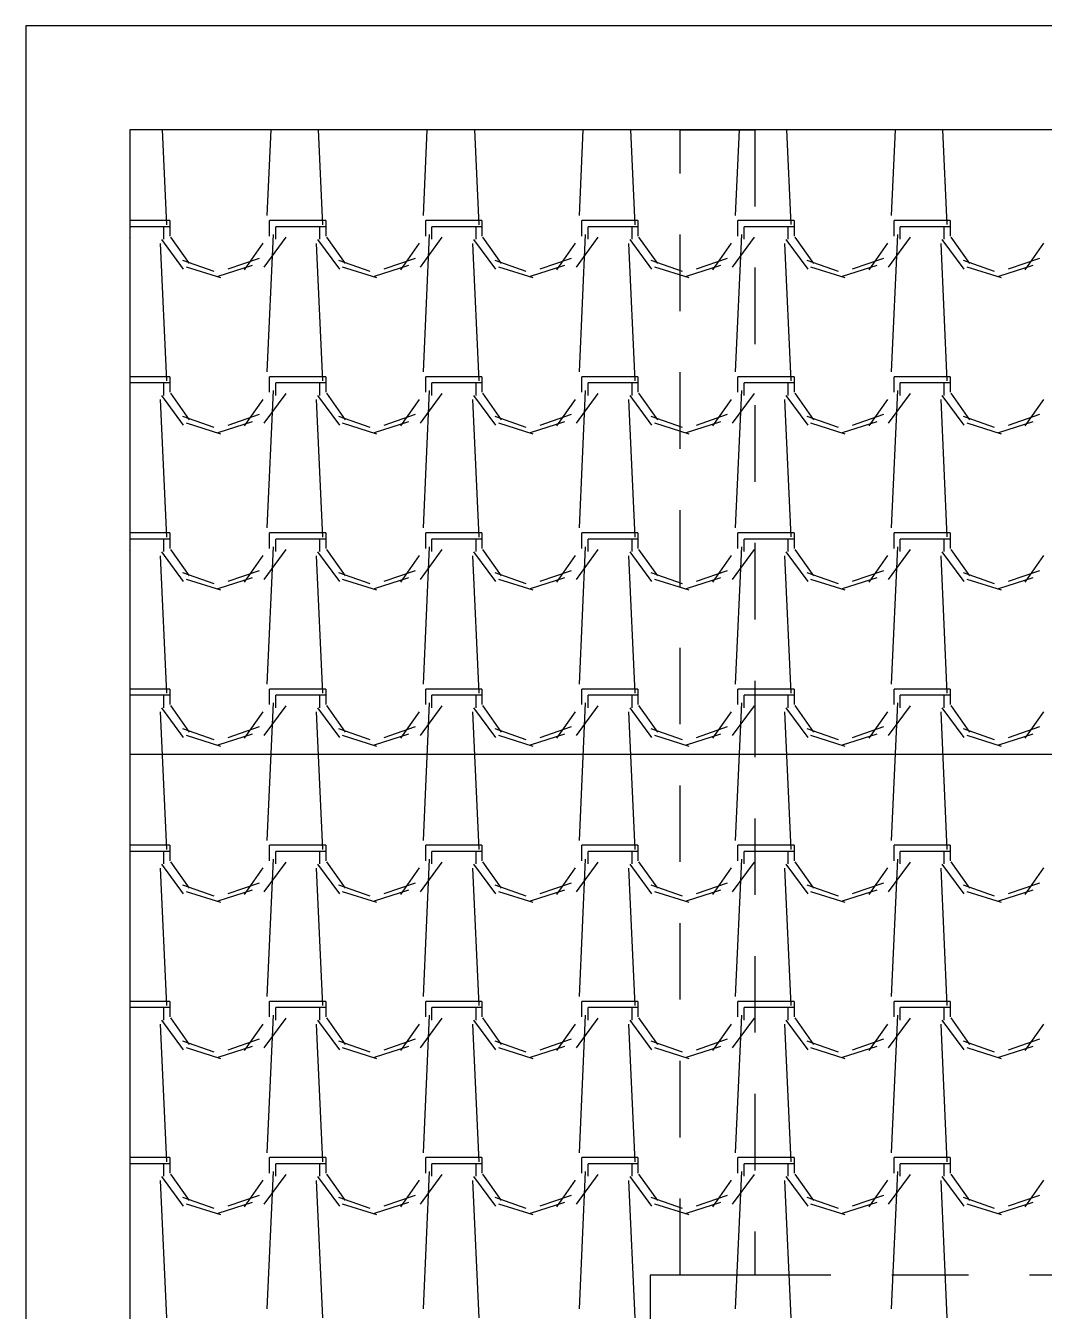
# Model space of a CAD drawing. Header units: millimetres. Extents: x 3923 to 4007, y 744 to 863.
# Drawn here: x 3930.972 to 3932.637, y 853.651 to 855.752 of the extents above; entities that cross this region are included whole.
import ezdxf

# ---------------------------------------------------------------- set-up
doc = ezdxf.new("R2010")
doc.units = ezdxf.units.MM
doc.linetypes.add('HIDDEN2', pattern=[0.1875, 0.125, -0.0625])
doc.layers.add('-HIDRO', color=8, linetype='Continuous')

msp = doc.modelspace()

# ---------------------------------------------------------------- linework, layer by layer
at = {"layer": '-HIDRO'}
for p, q in [((3930.9722, 855.7515), (3930.9722, 834.9143)), ((3936.0752, 855.7515), (3930.9722, 855.7515)), ((3935.9051, 855.5814), (3931.1423, 855.5814)), ((3940.838, 854.5608), (3931.1423, 854.5608)), ((3931.1423, 854.5608), (3931.1423, 835.0844))]:
    msp.add_line(p, q, dxfattribs=at)
at = {"layer": '-HIDRO', "linetype": 'Continuous'}
for p, q in [((3931.1423, 855.5814), (3931.1423, 854.5608)), ((3931.1952, 855.5814), (3931.2023, 855.4264)), ((3931.3728, 855.5814), (3931.3664, 855.4412)), ((3931.4504, 855.5814), (3931.4574, 855.4264)), ((3931.628, 855.5814), (3931.6216, 855.4412)), ((3931.7055, 855.5814), (3931.7126, 855.4264)), ((3931.8831, 855.5814), (3931.8767, 855.4412)), ((3931.9607, 855.5814), (3931.9677, 855.4264)), ((3932.1383, 855.5814), (3932.1319, 855.4412)), ((3932.2158, 855.5814), (3932.2229, 855.4265)), ((3932.3934, 855.5814), (3932.387, 855.4412)), ((3932.471, 855.5814), (3932.478, 855.4265)), ((3931.1974, 855.4332), (3931.1423, 855.4332)), ((3931.2076, 855.4332), (3931.1974, 855.4332)), ((3931.2076, 855.4332), (3931.2076, 855.4077)), ((3931.4525, 855.4332), (3931.3709, 855.4332)), ((3931.3709, 855.4077), (3931.3709, 855.4332)), ((3931.4627, 855.4332), (3931.4525, 855.4332)), ((3931.4627, 855.4332), (3931.4627, 855.4077)), ((3931.7077, 855.4332), (3931.626, 855.4332)), ((3931.626, 855.4077), (3931.626, 855.4332)), ((3931.7179, 855.4332), (3931.7077, 855.4332)), ((3931.7179, 855.4332), (3931.7179, 855.4077)), ((3931.9628, 855.4332), (3931.8812, 855.4332)), ((3931.8812, 855.4077), (3931.8812, 855.4332)), ((3931.973, 855.4332), (3931.9628, 855.4332)), ((3931.973, 855.4332), (3931.973, 855.4077)), ((3932.218, 855.4332), (3932.1363, 855.4332)), ((3932.1363, 855.4077), (3932.1363, 855.4332)), ((3932.2282, 855.4332), (3932.218, 855.4332)), ((3932.2282, 855.4332), (3932.2282, 855.4077)), ((3932.4731, 855.4332), (3932.3915, 855.4332)), ((3932.3915, 855.4077), (3932.3915, 855.4332)), ((3932.4833, 855.4332), (3932.4731, 855.4332)), ((3932.4833, 855.4332), (3932.4833, 855.4077)), ((3931.1974, 855.423), (3931.1423, 855.423)), ((3931.1974, 855.423), (3931.1974, 855.4026)), ((3931.2076, 855.423), (3931.1974, 855.423)), ((3931.4525, 855.423), (3931.3811, 855.423)), ((3931.3811, 855.4026), (3931.3811, 855.423)), ((3931.4525, 855.423), (3931.4525, 855.4026)), ((3931.4627, 855.423), (3931.4525, 855.423)), ((3931.7077, 855.423), (3931.6362, 855.423)), ((3931.6362, 855.4026), (3931.6362, 855.423)), ((3931.7077, 855.423), (3931.7077, 855.4026)), ((3931.7179, 855.423), (3931.7077, 855.423)), ((3931.9628, 855.423), (3931.8914, 855.423)), ((3931.8914, 855.4026), (3931.8914, 855.423)), ((3931.9628, 855.423), (3931.9628, 855.4026)), ((3931.973, 855.423), (3931.9628, 855.423)), ((3932.218, 855.423), (3932.1465, 855.423)), ((3932.1465, 855.4026), (3932.1465, 855.423)), ((3932.218, 855.423), (3932.218, 855.4026)), ((3932.2282, 855.423), (3932.218, 855.423)), ((3932.4731, 855.423), (3932.4017, 855.423)), ((3932.4017, 855.4026), (3932.4017, 855.423)), ((3932.4731, 855.423), (3932.4731, 855.4026)), ((3932.4833, 855.423), (3932.4731, 855.423)), ((3931.1423, 855.4052), (3931.1427, 855.4058)), ((3931.1921, 855.3958), (3931.2023, 855.1713)), ((3931.194, 855.4024), (3931.2298, 855.3539)), ((3931.2087, 855.4063), (3931.2393, 855.3629)), ((3931.33, 855.3528), (3931.3606, 855.3962)), ((3931.3621, 855.3573), (3931.3979, 855.4058)), ((3931.3766, 855.4106), (3931.3664, 855.1861)), ((3931.4472, 855.3958), (3931.4574, 855.1713)), ((3931.4492, 855.4024), (3931.4849, 855.3539)), ((3931.4638, 855.4062), (3931.4944, 855.3629)), ((3931.5852, 855.3528), (3931.6158, 855.3962)), ((3931.6173, 855.3573), (3931.653, 855.4058)), ((3931.6318, 855.4106), (3931.6216, 855.1861)), ((3931.7024, 855.3958), (3931.7126, 855.1713)), ((3931.7043, 855.4024), (3931.7401, 855.3539)), ((3931.719, 855.4062), (3931.7496, 855.3629)), ((3931.8403, 855.3528), (3931.8709, 855.3962)), ((3931.8724, 855.3573), (3931.9081, 855.4058)), ((3931.8869, 855.4106), (3931.8767, 855.1861)), ((3931.9575, 855.3958), (3931.9677, 855.1713)), ((3931.9595, 855.4024), (3931.9952, 855.3539)), ((3931.9741, 855.4062), (3932.0048, 855.3629)), ((3932.0955, 855.3528), (3932.1261, 855.3962)), ((3932.1276, 855.3573), (3932.1633, 855.4058)), ((3932.1421, 855.4106), (3932.1319, 855.1861)), ((3932.2127, 855.3958), (3932.2229, 855.1713)), ((3932.2146, 855.4024), (3932.2504, 855.3539)), ((3932.2293, 855.4062), (3932.2599, 855.3629)), ((3932.3506, 855.3528), (3932.3812, 855.3962)), ((3932.3827, 855.3573), (3932.4184, 855.4058)), ((3932.3972, 855.4106), (3932.387, 855.1861)), ((3932.4678, 855.3958), (3932.478, 855.1713)), ((3932.4698, 855.4024), (3932.5055, 855.3539)), ((3932.4844, 855.4062), (3932.5151, 855.3629)), ((3932.6058, 855.3528), (3932.6364, 855.3962)), ((3931.303, 855.3541), (3931.3541, 855.372)), ((3931.5582, 855.3541), (3931.6092, 855.372)), ((3931.8133, 855.3541), (3931.8644, 855.372)), ((3932.0685, 855.3541), (3932.1195, 855.372)), ((3932.3236, 855.3541), (3932.3747, 855.372)), ((3932.5788, 855.3541), (3932.6298, 855.372)), ((3931.2285, 855.3686), (3931.2796, 855.3507)), ((3931.2345, 855.3578), (3931.2907, 855.34)), ((3931.2869, 855.3422), (3931.3431, 855.3601)), ((3931.4837, 855.3686), (3931.5347, 855.3507)), ((3931.4897, 855.3578), (3931.5458, 855.34)), ((3931.5421, 855.3422), (3931.5982, 855.3601)), ((3931.7388, 855.3686), (3931.7899, 855.3507)), ((3931.7448, 855.3578), (3931.801, 855.34)), ((3931.7972, 855.3422), (3931.8534, 855.3601)), ((3931.994, 855.3686), (3932.045, 855.3507)), ((3932, 855.3578), (3932.0561, 855.34)), ((3932.0524, 855.3422), (3932.1085, 855.3601)), ((3932.2491, 855.3686), (3932.3002, 855.3507)), ((3932.2551, 855.3578), (3932.3113, 855.34)), ((3932.3075, 855.3422), (3932.3637, 855.3601)), ((3932.5043, 855.3686), (3932.5553, 855.3507)), ((3932.5103, 855.3578), (3932.5664, 855.34)), ((3932.5627, 855.3422), (3932.6188, 855.3601)), ((3931.1974, 855.1781), (3931.1423, 855.1781)), ((3931.1974, 855.1679), (3931.1423, 855.1679)), ((3931.2076, 855.1781), (3931.1974, 855.1781)), ((3931.1974, 855.1679), (3931.1974, 855.1475)), ((3931.2076, 855.1679), (3931.1974, 855.1679)), ((3931.2076, 855.1781), (3931.2076, 855.1526)), ((3931.4525, 855.1781), (3931.3709, 855.1781)), ((3931.3709, 855.1526), (3931.3709, 855.1781)), ((3931.4525, 855.1679), (3931.3811, 855.1679)), ((3931.3811, 855.1475), (3931.3811, 855.1679)), ((3931.4627, 855.1781), (3931.4525, 855.1781)), ((3931.4525, 855.1679), (3931.4525, 855.1475)), ((3931.4627, 855.1679), (3931.4525, 855.1679)), ((3931.4627, 855.1781), (3931.4627, 855.1526)), ((3931.7077, 855.1781), (3931.626, 855.1781)), ((3931.626, 855.1526), (3931.626, 855.1781)), ((3931.7077, 855.1679), (3931.6362, 855.1679)), ((3931.6362, 855.1475), (3931.6362, 855.1679)), ((3931.7179, 855.1781), (3931.7077, 855.1781)), ((3931.7077, 855.1679), (3931.7077, 855.1475)), ((3931.7179, 855.1679), (3931.7077, 855.1679)), ((3931.7179, 855.1781), (3931.7179, 855.1526)), ((3931.9628, 855.1781), (3931.8812, 855.1781)), ((3931.8812, 855.1526), (3931.8812, 855.1781)), ((3931.9628, 855.1679), (3931.8914, 855.1679)), ((3931.8914, 855.1475), (3931.8914, 855.1679)), ((3931.973, 855.1781), (3931.9628, 855.1781)), ((3931.9628, 855.1679), (3931.9628, 855.1475)), ((3931.973, 855.1679), (3931.9628, 855.1679)), ((3931.973, 855.1781), (3931.973, 855.1526)), ((3932.218, 855.1781), (3932.1363, 855.1781)), ((3932.1363, 855.1526), (3932.1363, 855.1781)), ((3932.218, 855.1679), (3932.1465, 855.1679)), ((3932.1465, 855.1475), (3932.1465, 855.1679)), ((3932.2282, 855.1781), (3932.218, 855.1781)), ((3932.218, 855.1679), (3932.218, 855.1475)), ((3932.2282, 855.1679), (3932.218, 855.1679)), ((3932.2282, 855.1781), (3932.2282, 855.1526)), ((3932.4731, 855.1781), (3932.3915, 855.1781)), ((3932.3915, 855.1526), (3932.3915, 855.1781)), ((3932.4731, 855.1679), (3932.4017, 855.1679)), ((3932.4017, 855.1475), (3932.4017, 855.1679)), ((3932.4833, 855.1781), (3932.4731, 855.1781)), ((3932.4731, 855.1679), (3932.4731, 855.1475)), ((3932.4833, 855.1679), (3932.4731, 855.1679)), ((3932.4833, 855.1781), (3932.4833, 855.1526)), ((3931.1423, 855.1501), (3931.1427, 855.1506)), ((3931.1921, 855.1407), (3931.2023, 854.9161)), ((3931.1941, 855.1472), (3931.2298, 855.0988)), ((3931.2087, 855.1511), (3931.2393, 855.1077)), ((3931.33, 855.0977), (3931.3606, 855.1411)), ((3931.3621, 855.1022), (3931.3979, 855.1506)), ((3931.3766, 855.1555), (3931.3664, 854.9309)), ((3931.4472, 855.1407), (3931.4574, 854.9161)), ((3931.4492, 855.1472), (3931.4849, 855.0988)), ((3931.4638, 855.1511), (3931.4944, 855.1077)), ((3931.5852, 855.0977), (3931.6158, 855.1411)), ((3931.6173, 855.1022), (3931.653, 855.1506)), ((3931.6318, 855.1555), (3931.6216, 854.9309)), ((3931.7024, 855.1407), (3931.7126, 854.9161)), ((3931.7043, 855.1472), (3931.7401, 855.0988)), ((3931.719, 855.1511), (3931.7496, 855.1077)), ((3931.8403, 855.0977), (3931.8709, 855.1411)), ((3931.8724, 855.1022), (3931.9081, 855.1506)), ((3931.8869, 855.1555), (3931.8767, 854.9309)), ((3931.9575, 855.1407), (3931.9677, 854.9161)), ((3931.9595, 855.1472), (3931.9952, 855.0988)), ((3931.9741, 855.1511), (3932.0048, 855.1077)), ((3932.0955, 855.0977), (3932.1261, 855.1411)), ((3932.1276, 855.1022), (3932.1633, 855.1506)), ((3932.1421, 855.1555), (3932.1319, 854.9309)), ((3932.2127, 855.1407), (3932.2229, 854.9162)), ((3932.2146, 855.1472), (3932.2504, 855.0988)), ((3932.2293, 855.1511), (3932.2599, 855.1077)), ((3932.3506, 855.0977), (3932.3812, 855.1411)), ((3932.3827, 855.1022), (3932.4184, 855.1506)), ((3932.3972, 855.1555), (3932.387, 854.9309)), ((3932.4678, 855.1407), (3932.478, 854.9162)), ((3932.4698, 855.1472), (3932.5055, 855.0988)), ((3932.4844, 855.1511), (3932.5151, 855.1077)), ((3932.6058, 855.0977), (3932.6364, 855.1411)), ((3931.2285, 855.1134), (3931.2796, 855.0956)), ((3931.2345, 855.1027), (3931.2907, 855.0848)), ((3931.2869, 855.0871), (3931.3431, 855.105)), ((3931.303, 855.099), (3931.3541, 855.1169)), ((3931.4837, 855.1134), (3931.5347, 855.0956)), ((3931.4897, 855.1027), (3931.5458, 855.0848)), ((3931.5421, 855.0871), (3931.5982, 855.105)), ((3931.5582, 855.099), (3931.6092, 855.1169)), ((3931.7388, 855.1134), (3931.7899, 855.0956)), ((3931.7448, 855.1027), (3931.801, 855.0848)), ((3931.7972, 855.0871), (3931.8534, 855.105)), ((3931.8133, 855.099), (3931.8644, 855.1169)), ((3931.994, 855.1134), (3932.045, 855.0956)), ((3932, 855.1027), (3932.0561, 855.0848)), ((3932.0524, 855.0871), (3932.1085, 855.105)), ((3932.0685, 855.099), (3932.1195, 855.1169)), ((3932.2491, 855.1134), (3932.3002, 855.0956)), ((3932.2551, 855.1027), (3932.3113, 855.0848)), ((3932.3075, 855.0871), (3932.3637, 855.105)), ((3932.3236, 855.099), (3932.3747, 855.1169)), ((3932.5043, 855.1134), (3932.5553, 855.0956)), ((3932.5103, 855.1027), (3932.5664, 855.0848)), ((3932.5627, 855.0871), (3932.6188, 855.105)), ((3932.5788, 855.099), (3932.6298, 855.1169)), ((3931.1974, 854.9229), (3931.1423, 854.9229)), ((3931.1974, 854.9127), (3931.1423, 854.9127)), ((3931.2076, 854.9229), (3931.1974, 854.9229)), ((3931.1974, 854.9127), (3931.1974, 854.8923)), ((3931.2076, 854.9127), (3931.1974, 854.9127)), ((3931.2076, 854.9229), (3931.2076, 854.8974)), ((3931.4525, 854.9229), (3931.3709, 854.9229)), ((3931.3709, 854.8974), (3931.3709, 854.9229)), ((3931.4525, 854.9127), (3931.3811, 854.9127)), ((3931.3811, 854.8923), (3931.3811, 854.9127)), ((3931.4627, 854.9229), (3931.4525, 854.9229)), ((3931.4525, 854.9127), (3931.4525, 854.8923)), ((3931.4627, 854.9127), (3931.4525, 854.9127)), ((3931.4627, 854.9229), (3931.4627, 854.8974)), ((3931.7077, 854.9229), (3931.626, 854.9229)), ((3931.626, 854.8974), (3931.626, 854.9229)), ((3931.7077, 854.9127), (3931.6362, 854.9127)), ((3931.6362, 854.8923), (3931.6362, 854.9127)), ((3931.7179, 854.9229), (3931.7077, 854.9229)), ((3931.7077, 854.9127), (3931.7077, 854.8923)), ((3931.7179, 854.9127), (3931.7077, 854.9127)), ((3931.7179, 854.9229), (3931.7179, 854.8974)), ((3931.9628, 854.9229), (3931.8812, 854.9229)), ((3931.8812, 854.8974), (3931.8812, 854.9229)), ((3931.9628, 854.9127), (3931.8914, 854.9127)), ((3931.8914, 854.8923), (3931.8914, 854.9127)), ((3931.973, 854.9229), (3931.9628, 854.9229)), ((3931.9628, 854.9127), (3931.9628, 854.8923)), ((3931.973, 854.9127), (3931.9628, 854.9127)), ((3931.973, 854.9229), (3931.973, 854.8974)), ((3932.218, 854.9229), (3932.1363, 854.9229)), ((3932.1363, 854.8974), (3932.1363, 854.9229)), ((3932.218, 854.9127), (3932.1465, 854.9127)), ((3932.1465, 854.8923), (3932.1465, 854.9127)), ((3932.2282, 854.9229), (3932.218, 854.9229)), ((3932.218, 854.9127), (3932.218, 854.8923)), ((3932.2282, 854.9127), (3932.218, 854.9127)), ((3932.2282, 854.9229), (3932.2282, 854.8974)), ((3932.4731, 854.9229), (3932.3915, 854.9229)), ((3932.3915, 854.8974), (3932.3915, 854.9229)), ((3932.4731, 854.9127), (3932.4017, 854.9127)), ((3932.4017, 854.8923), (3932.4017, 854.9127)), ((3932.4833, 854.9229), (3932.4731, 854.9229)), ((3932.4731, 854.9127), (3932.4731, 854.8923)), ((3932.4833, 854.9127), (3932.4731, 854.9127)), ((3932.4833, 854.9229), (3932.4833, 854.8974)), ((3931.1423, 854.8949), (3931.1427, 854.8955)), ((3931.1941, 854.8921), (3931.2298, 854.8436)), ((3931.2087, 854.896), (3931.2393, 854.8526)), ((3931.3621, 854.847), (3931.3978, 854.8955)), ((3931.3766, 854.9003), (3931.3664, 854.6758)), ((3931.4492, 854.8921), (3931.4849, 854.8436)), ((3931.4638, 854.896), (3931.4944, 854.8526)), ((3931.6173, 854.847), (3931.653, 854.8955)), ((3931.6318, 854.9003), (3931.6216, 854.6758)), ((3931.7043, 854.8921), (3931.7401, 854.8436)), ((3931.719, 854.8959), (3931.7496, 854.8526)), ((3931.8724, 854.847), (3931.9081, 854.8955)), ((3931.8869, 854.9003), (3931.8767, 854.6758)), ((3931.9595, 854.8921), (3931.9952, 854.8436)), ((3931.9741, 854.8959), (3932.0047, 854.8526)), ((3932.1276, 854.847), (3932.1633, 854.8955)), ((3932.1421, 854.9003), (3932.1319, 854.6758)), ((3932.2146, 854.8921), (3932.2504, 854.8436)), ((3932.2293, 854.8959), (3932.2599, 854.8526)), ((3932.3827, 854.847), (3932.4184, 854.8955)), ((3932.3972, 854.9003), (3932.387, 854.6758)), ((3932.4698, 854.8921), (3932.5055, 854.8436)), ((3932.4844, 854.8959), (3932.5151, 854.8526)), ((3931.1921, 854.8855), (3931.2023, 854.661)), ((3931.33, 854.8425), (3931.3606, 854.8859)), ((3931.4472, 854.8855), (3931.4574, 854.661)), ((3931.5852, 854.8425), (3931.6158, 854.8859)), ((3931.7024, 854.8855), (3931.7126, 854.661)), ((3931.8403, 854.8425), (3931.8709, 854.8859)), ((3931.9575, 854.8855), (3931.9677, 854.661)), ((3932.0955, 854.8425), (3932.1261, 854.8859)), ((3932.2127, 854.8855), (3932.2229, 854.661)), ((3932.3506, 854.8425), (3932.3812, 854.8859)), ((3932.4678, 854.8855), (3932.478, 854.661)), ((3932.6058, 854.8425), (3932.6364, 854.8859)), ((3931.2285, 854.8583), (3931.2796, 854.8404)), ((3931.2345, 854.8475), (3931.2907, 854.8297)), ((3931.2869, 854.8319), (3931.3431, 854.8498)), ((3931.303, 854.8438), (3931.3541, 854.8617)), ((3931.4837, 854.8583), (3931.5347, 854.8404)), ((3931.4897, 854.8475), (3931.5458, 854.8297)), ((3931.5421, 854.8319), (3931.5982, 854.8498)), ((3931.5582, 854.8438), (3931.6092, 854.8617)), ((3931.7388, 854.8583), (3931.7899, 854.8404)), ((3931.7448, 854.8475), (3931.801, 854.8297)), ((3931.7972, 854.8319), (3931.8534, 854.8498)), ((3931.8133, 854.8438), (3931.8644, 854.8617)), ((3931.994, 854.8583), (3932.045, 854.8404)), ((3932, 854.8475), (3932.0561, 854.8297)), ((3932.0524, 854.8319), (3932.1085, 854.8498)), ((3932.0685, 854.8438), (3932.1195, 854.8617)), ((3932.2491, 854.8583), (3932.3002, 854.8404)), ((3932.2551, 854.8475), (3932.3113, 854.8297)), ((3932.3075, 854.8319), (3932.3637, 854.8498)), ((3932.3236, 854.8438), (3932.3747, 854.8617)), ((3932.5043, 854.8583), (3932.5553, 854.8404)), ((3932.5103, 854.8475), (3932.5664, 854.8297)), ((3932.5627, 854.8319), (3932.6188, 854.8498)), ((3932.5788, 854.8438), (3932.6298, 854.8617)), ((3931.1974, 854.6678), (3931.1423, 854.6678)), ((3931.1974, 854.6576), (3931.1423, 854.6576)), ((3931.2076, 854.6678), (3931.1974, 854.6678)), ((3931.1974, 854.6576), (3931.1974, 854.6372)), ((3931.2076, 854.6576), (3931.1974, 854.6576)), ((3931.2076, 854.6678), (3931.2076, 854.6423)), ((3931.4525, 854.6678), (3931.3709, 854.6678)), ((3931.3709, 854.6423), (3931.3709, 854.6678)), ((3931.4525, 854.6576), (3931.3811, 854.6576)), ((3931.3811, 854.6372), (3931.3811, 854.6576)), ((3931.4627, 854.6678), (3931.4525, 854.6678)), ((3931.4525, 854.6576), (3931.4525, 854.6372)), ((3931.4627, 854.6576), (3931.4525, 854.6576)), ((3931.4627, 854.6678), (3931.4627, 854.6423)), ((3931.7077, 854.6678), (3931.626, 854.6678)), ((3931.626, 854.6423), (3931.626, 854.6678)), ((3931.7077, 854.6576), (3931.6362, 854.6576)), ((3931.6362, 854.6372), (3931.6362, 854.6576)), ((3931.7179, 854.6678), (3931.7077, 854.6678)), ((3931.7077, 854.6576), (3931.7077, 854.6372)), ((3931.7179, 854.6576), (3931.7077, 854.6576)), ((3931.7179, 854.6678), (3931.7179, 854.6423)), ((3931.9628, 854.6678), (3931.8812, 854.6678)), ((3931.8812, 854.6423), (3931.8812, 854.6678)), ((3931.9628, 854.6576), (3931.8914, 854.6576)), ((3931.8914, 854.6372), (3931.8914, 854.6576)), ((3931.973, 854.6678), (3931.9628, 854.6678)), ((3931.9628, 854.6576), (3931.9628, 854.6372)), ((3931.973, 854.6576), (3931.9628, 854.6576)), ((3931.973, 854.6678), (3931.973, 854.6423)), ((3932.218, 854.6678), (3932.1363, 854.6678)), ((3932.1363, 854.6423), (3932.1363, 854.6678)), ((3932.218, 854.6576), (3932.1465, 854.6576)), ((3932.1465, 854.6372), (3932.1465, 854.6576)), ((3932.2282, 854.6678), (3932.218, 854.6678)), ((3932.218, 854.6576), (3932.218, 854.6372)), ((3932.2282, 854.6576), (3932.218, 854.6576)), ((3932.2282, 854.6678), (3932.2282, 854.6423)), ((3932.4731, 854.6678), (3932.3915, 854.6678)), ((3932.3915, 854.6423), (3932.3915, 854.6678)), ((3932.4731, 854.6576), (3932.4017, 854.6576)), ((3932.4017, 854.6372), (3932.4017, 854.6576)), ((3932.4833, 854.6678), (3932.4731, 854.6678)), ((3932.4731, 854.6576), (3932.4731, 854.6372)), ((3932.4833, 854.6576), (3932.4731, 854.6576)), ((3932.4833, 854.6678), (3932.4833, 854.6423)), ((3931.1423, 854.6398), (3931.1427, 854.6403)), ((3931.1941, 854.6369), (3931.2298, 854.5885)), ((3931.2087, 854.6408), (3931.2393, 854.5974)), ((3931.3621, 854.5919), (3931.3978, 854.6403)), ((3931.3766, 854.6452), (3931.3664, 854.4206)), ((3931.4492, 854.6369), (3931.4849, 854.5885)), ((3931.4638, 854.6408), (3931.4944, 854.5974)), ((3931.6173, 854.5919), (3931.653, 854.6403)), ((3931.6318, 854.6452), (3931.6216, 854.4206)), ((3931.7043, 854.6369), (3931.7401, 854.5885)), ((3931.719, 854.6408), (3931.7496, 854.5974)), ((3931.8724, 854.5919), (3931.9081, 854.6403)), ((3931.8869, 854.6452), (3931.8767, 854.4206)), ((3931.9595, 854.6369), (3931.9952, 854.5885)), ((3931.9741, 854.6408), (3932.0047, 854.5974)), ((3932.1276, 854.5919), (3932.1633, 854.6403)), ((3932.1421, 854.6452), (3932.1319, 854.4206)), ((3932.2146, 854.6369), (3932.2504, 854.5885)), ((3932.2293, 854.6408), (3932.2599, 854.5974)), ((3932.3827, 854.5919), (3932.4184, 854.6403)), ((3932.3972, 854.6452), (3932.387, 854.4206)), ((3932.4698, 854.6369), (3932.5055, 854.5885)), ((3932.4844, 854.6408), (3932.5151, 854.5974)), ((3931.1921, 854.6304), (3931.2023, 854.4058)), ((3931.33, 854.5874), (3931.3606, 854.6308)), ((3931.4472, 854.6304), (3931.4574, 854.4058)), ((3931.5852, 854.5874), (3931.6158, 854.6308)), ((3931.7024, 854.6304), (3931.7126, 854.4058)), ((3931.8403, 854.5874), (3931.8709, 854.6308)), ((3931.9575, 854.6304), (3931.9677, 854.4058)), ((3932.0955, 854.5874), (3932.1261, 854.6308)), ((3932.2127, 854.6304), (3932.2229, 854.4059)), ((3932.3506, 854.5874), (3932.3812, 854.6308)), ((3932.4678, 854.6304), (3932.478, 854.4059)), ((3932.6058, 854.5874), (3932.6364, 854.6308)), ((3931.2285, 854.6031), (3931.2796, 854.5853)), ((3931.2345, 854.5924), (3931.2907, 854.5745)), ((3931.2869, 854.5768), (3931.3431, 854.5946)), ((3931.303, 854.5887), (3931.3541, 854.6066)), ((3931.4837, 854.6031), (3931.5347, 854.5853)), ((3931.4897, 854.5924), (3931.5458, 854.5745)), ((3931.5421, 854.5768), (3931.5982, 854.5946)), ((3931.5582, 854.5887), (3931.6092, 854.6066)), ((3931.7388, 854.6031), (3931.7899, 854.5853)), ((3931.7448, 854.5924), (3931.801, 854.5745)), ((3931.7972, 854.5768), (3931.8534, 854.5946)), ((3931.8133, 854.5887), (3931.8644, 854.6066)), ((3931.994, 854.6031), (3932.045, 854.5853)), ((3932, 854.5924), (3932.0561, 854.5745)), ((3932.0524, 854.5768), (3932.1085, 854.5946)), ((3932.0685, 854.5887), (3932.1195, 854.6066)), ((3932.2491, 854.6031), (3932.3002, 854.5853)), ((3932.2551, 854.5924), (3932.3113, 854.5745)), ((3932.3075, 854.5768), (3932.3637, 854.5946)), ((3932.3236, 854.5887), (3932.3747, 854.6066)), ((3932.5043, 854.6031), (3932.5553, 854.5853)), ((3932.5103, 854.5924), (3932.5664, 854.5745)), ((3932.5627, 854.5768), (3932.6188, 854.5946)), ((3932.5788, 854.5887), (3932.6298, 854.6066)), ((3931.1974, 854.4126), (3931.1423, 854.4126)), ((3931.2076, 854.4126), (3931.1974, 854.4126)), ((3931.2076, 854.4126), (3931.2076, 854.3871)), ((3931.4525, 854.4126), (3931.3709, 854.4126)), ((3931.3709, 854.3871), (3931.3709, 854.4126)), ((3931.4627, 854.4126), (3931.4525, 854.4126)), ((3931.4627, 854.4126), (3931.4627, 854.3871)), ((3931.7077, 854.4126), (3931.626, 854.4126)), ((3931.626, 854.3871), (3931.626, 854.4126)), ((3931.7179, 854.4126), (3931.7077, 854.4126)), ((3931.7179, 854.4126), (3931.7179, 854.3871)), ((3931.9628, 854.4126), (3931.8812, 854.4126)), ((3931.8812, 854.3871), (3931.8812, 854.4126)), ((3931.973, 854.4126), (3931.9628, 854.4126)), ((3931.973, 854.4126), (3931.973, 854.3871)), ((3932.218, 854.4126), (3932.1363, 854.4126)), ((3932.1363, 854.3871), (3932.1363, 854.4126)), ((3932.2282, 854.4126), (3932.218, 854.4126)), ((3932.2282, 854.4126), (3932.2282, 854.3871)), ((3932.4731, 854.4126), (3932.3915, 854.4126)), ((3932.3915, 854.3871), (3932.3915, 854.4126)), ((3932.4833, 854.4126), (3932.4731, 854.4126)), ((3932.4833, 854.4126), (3932.4833, 854.3871)), ((3931.1974, 854.4024), (3931.1423, 854.4024)), ((3931.1423, 854.3846), (3931.1427, 854.3852)), ((3931.1974, 854.4024), (3931.1974, 854.382)), ((3931.2076, 854.4024), (3931.1974, 854.4024)), ((3931.2087, 854.3857), (3931.2393, 854.3423)), ((3931.3621, 854.3367), (3931.3978, 854.3852)), ((3931.3766, 854.39), (3931.3664, 854.1655)), ((3931.4525, 854.4024), (3931.3811, 854.4024)), ((3931.3811, 854.382), (3931.3811, 854.4024)), ((3931.4525, 854.4024), (3931.4525, 854.382)), ((3931.4627, 854.4024), (3931.4525, 854.4024)), ((3931.4638, 854.3857), (3931.4944, 854.3423)), ((3931.6173, 854.3367), (3931.653, 854.3852)), ((3931.6318, 854.39), (3931.6216, 854.1655)), ((3931.7077, 854.4024), (3931.6362, 854.4024)), ((3931.6362, 854.382), (3931.6362, 854.4024)), ((3931.7077, 854.4024), (3931.7077, 854.382)), ((3931.7179, 854.4024), (3931.7077, 854.4024)), ((3931.719, 854.3857), (3931.7496, 854.3423)), ((3931.8724, 854.3367), (3931.9081, 854.3852)), ((3931.8869, 854.39), (3931.8767, 854.1655)), ((3931.9628, 854.4024), (3931.8914, 854.4024)), ((3931.8914, 854.382), (3931.8914, 854.4024)), ((3931.9628, 854.4024), (3931.9628, 854.382)), ((3931.973, 854.4024), (3931.9628, 854.4024)), ((3931.9741, 854.3857), (3932.0047, 854.3423)), ((3932.1276, 854.3367), (3932.1633, 854.3852)), ((3932.1421, 854.39), (3932.1319, 854.1655)), ((3932.218, 854.4024), (3932.1465, 854.4024)), ((3932.1465, 854.382), (3932.1465, 854.4024)), ((3932.218, 854.4024), (3932.218, 854.382)), ((3932.2282, 854.4024), (3932.218, 854.4024)), ((3932.2293, 854.3856), (3932.2599, 854.3423)), ((3932.3827, 854.3367), (3932.4184, 854.3852)), ((3932.3972, 854.39), (3932.387, 854.1655)), ((3932.4731, 854.4024), (3932.4017, 854.4024)), ((3932.4017, 854.382), (3932.4017, 854.4024)), ((3932.4731, 854.4024), (3932.4731, 854.382)), ((3932.4833, 854.4024), (3932.4731, 854.4024)), ((3932.4844, 854.3856), (3932.5151, 854.3423)), ((3931.1921, 854.3752), (3931.2023, 854.1507)), ((3931.1941, 854.3818), (3931.2298, 854.3333)), ((3931.33, 854.3322), (3931.3606, 854.3756)), ((3931.4472, 854.3752), (3931.4574, 854.1507)), ((3931.4492, 854.3818), (3931.4849, 854.3333)), ((3931.5852, 854.3322), (3931.6158, 854.3756)), ((3931.7024, 854.3752), (3931.7126, 854.1507)), ((3931.7044, 854.3818), (3931.7401, 854.3333)), ((3931.8403, 854.3322), (3931.8709, 854.3756)), ((3931.9575, 854.3752), (3931.9677, 854.1507)), ((3931.9595, 854.3818), (3931.9952, 854.3333)), ((3932.0955, 854.3322), (3932.1261, 854.3756)), ((3932.2127, 854.3752), (3932.2229, 854.1507)), ((3932.2146, 854.3818), (3932.2504, 854.3333)), ((3932.3506, 854.3322), (3932.3812, 854.3756)), ((3932.4678, 854.3752), (3932.478, 854.1507)), ((3932.4698, 854.3818), (3932.5055, 854.3333)), ((3932.6058, 854.3322), (3932.6364, 854.3756)), ((3931.2285, 854.348), (3931.2796, 854.3301)), ((3931.303, 854.3335), (3931.3541, 854.3514)), ((3931.4837, 854.348), (3931.5347, 854.3301)), ((3931.5582, 854.3335), (3931.6092, 854.3514)), ((3931.7388, 854.348), (3931.7899, 854.3301)), ((3931.8133, 854.3335), (3931.8644, 854.3514)), ((3931.994, 854.348), (3932.045, 854.3301)), ((3932.0685, 854.3335), (3932.1195, 854.3514)), ((3932.2491, 854.348), (3932.3002, 854.3301)), ((3932.3236, 854.3335), (3932.3747, 854.3514)), ((3932.5043, 854.348), (3932.5553, 854.3301)), ((3932.5788, 854.3335), (3932.6298, 854.3514)), ((3931.2345, 854.3372), (3931.2907, 854.3194)), ((3931.2869, 854.3216), (3931.3431, 854.3395)), ((3931.4897, 854.3372), (3931.5458, 854.3194)), ((3931.5421, 854.3216), (3931.5982, 854.3395)), ((3931.7448, 854.3372), (3931.801, 854.3194)), ((3931.7972, 854.3216), (3931.8534, 854.3395)), ((3932, 854.3372), (3932.0561, 854.3194)), ((3932.0524, 854.3216), (3932.1085, 854.3395)), ((3932.2551, 854.3372), (3932.3113, 854.3194)), ((3932.3075, 854.3216), (3932.3637, 854.3395)), ((3932.5103, 854.3372), (3932.5664, 854.3194)), ((3932.5627, 854.3216), (3932.6188, 854.3395)), ((3931.1974, 854.1575), (3931.1423, 854.1575)), ((3931.2076, 854.1575), (3931.1974, 854.1575)), ((3931.2076, 854.1575), (3931.2076, 854.132)), ((3931.4525, 854.1575), (3931.3709, 854.1575)), ((3931.3709, 854.132), (3931.3709, 854.1575)), ((3931.4627, 854.1575), (3931.4525, 854.1575)), ((3931.4627, 854.1575), (3931.4627, 854.132)), ((3931.7077, 854.1575), (3931.626, 854.1575)), ((3931.626, 854.132), (3931.626, 854.1575)), ((3931.7179, 854.1575), (3931.7077, 854.1575)), ((3931.7179, 854.1575), (3931.7179, 854.132)), ((3931.9628, 854.1575), (3931.8812, 854.1575)), ((3931.8812, 854.132), (3931.8812, 854.1575)), ((3931.973, 854.1575), (3931.9628, 854.1575)), ((3931.973, 854.1575), (3931.973, 854.132)), ((3932.218, 854.1575), (3932.1363, 854.1575)), ((3932.1363, 854.132), (3932.1363, 854.1575)), ((3932.2282, 854.1575), (3932.218, 854.1575)), ((3932.2282, 854.1575), (3932.2282, 854.132)), ((3932.4731, 854.1575), (3932.3915, 854.1575)), ((3932.3915, 854.132), (3932.3915, 854.1575)), ((3932.4833, 854.1575), (3932.4731, 854.1575)), ((3932.4833, 854.1575), (3932.4833, 854.132)), ((3931.1974, 854.1473), (3931.1423, 854.1473)), ((3931.1974, 854.1473), (3931.1974, 854.1269)), ((3931.2076, 854.1473), (3931.1974, 854.1473)), ((3931.2087, 854.1305), (3931.2393, 854.0871)), ((3931.3766, 854.1349), (3931.3664, 853.9103)), ((3931.4525, 854.1473), (3931.3811, 854.1473)), ((3931.3811, 854.1269), (3931.3811, 854.1473)), ((3931.4525, 854.1473), (3931.4525, 854.1269)), ((3931.4627, 854.1473), (3931.4525, 854.1473)), ((3931.4638, 854.1305), (3931.4944, 854.0871)), ((3931.6318, 854.1349), (3931.6216, 853.9103)), ((3931.7077, 854.1473), (3931.6362, 854.1473)), ((3931.6362, 854.1269), (3931.6362, 854.1473)), ((3931.7077, 854.1473), (3931.7077, 854.1269)), ((3931.7179, 854.1473), (3931.7077, 854.1473)), ((3931.719, 854.1305), (3931.7496, 854.0871)), ((3931.8869, 854.1349), (3931.8767, 853.9103)), ((3931.9628, 854.1473), (3931.8914, 854.1473)), ((3931.8914, 854.1269), (3931.8914, 854.1473)), ((3931.9628, 854.1473), (3931.9628, 854.1269)), ((3931.973, 854.1473), (3931.9628, 854.1473)), ((3931.9741, 854.1305), (3932.0047, 854.0871)), ((3932.1421, 854.1349), (3932.1319, 853.9103)), ((3932.218, 854.1473), (3932.1465, 854.1473)), ((3932.1465, 854.1269), (3932.1465, 854.1473)), ((3932.218, 854.1473), (3932.218, 854.1269)), ((3932.2282, 854.1473), (3932.218, 854.1473)), ((3932.2293, 854.1305), (3932.2599, 854.0871)), ((3932.3972, 854.1349), (3932.387, 853.9103)), ((3932.4731, 854.1473), (3932.4017, 854.1473)), ((3932.4017, 854.1269), (3932.4017, 854.1473)), ((3932.4731, 854.1473), (3932.4731, 854.1269)), ((3932.4833, 854.1473), (3932.4731, 854.1473)), ((3932.4844, 854.1305), (3932.515, 854.0871)), ((3931.1423, 854.1295), (3931.1427, 854.13)), ((3931.1921, 854.1201), (3931.2023, 853.8955)), ((3931.1941, 854.1266), (3931.2298, 854.0782)), ((3931.33, 854.0771), (3931.3606, 854.1205)), ((3931.3621, 854.0816), (3931.3978, 854.13)), ((3931.4472, 854.1201), (3931.4574, 853.8955)), ((3931.4492, 854.1266), (3931.4849, 854.0782)), ((3931.5852, 854.0771), (3931.6158, 854.1205)), ((3931.6173, 854.0816), (3931.653, 854.13)), ((3931.7024, 854.1201), (3931.7126, 853.8955)), ((3931.7044, 854.1266), (3931.7401, 854.0782)), ((3931.8403, 854.0771), (3931.8709, 854.1205)), ((3931.8724, 854.0816), (3931.9081, 854.13)), ((3931.9575, 854.1201), (3931.9677, 853.8955)), ((3931.9595, 854.1266), (3931.9952, 854.0782)), ((3932.0955, 854.0771), (3932.1261, 854.1205)), ((3932.1276, 854.0816), (3932.1633, 854.13)), ((3932.2127, 854.1201), (3932.2229, 853.8956)), ((3932.2146, 854.1266), (3932.2504, 854.0782)), ((3932.3506, 854.0771), (3932.3812, 854.1205)), ((3932.3827, 854.0816), (3932.4184, 854.13)), ((3932.4678, 854.1201), (3932.478, 853.8956)), ((3932.4698, 854.1266), (3932.5055, 854.0782)), ((3932.6058, 854.0771), (3932.6364, 854.1205)), ((3931.2285, 854.0928), (3931.2796, 854.075)), ((3931.303, 854.0784), (3931.3541, 854.0962)), ((3931.4837, 854.0928), (3931.5347, 854.075)), ((3931.5582, 854.0784), (3931.6092, 854.0962)), ((3931.7388, 854.0928), (3931.7899, 854.075)), ((3931.8133, 854.0784), (3931.8644, 854.0962)), ((3931.994, 854.0928), (3932.045, 854.075)), ((3932.0685, 854.0784), (3932.1195, 854.0962)), ((3932.2491, 854.0928), (3932.3002, 854.075)), ((3932.3236, 854.0784), (3932.3747, 854.0962)), ((3932.5043, 854.0928), (3932.5553, 854.075)), ((3932.5788, 854.0784), (3932.6298, 854.0962)), ((3931.2345, 854.0821), (3931.2907, 854.0642)), ((3931.2869, 854.0665), (3931.3431, 854.0843)), ((3931.4897, 854.0821), (3931.5458, 854.0642)), ((3931.5421, 854.0665), (3931.5982, 854.0843)), ((3931.7448, 854.0821), (3931.801, 854.0642)), ((3931.7972, 854.0665), (3931.8534, 854.0843)), ((3932, 854.0821), (3932.0561, 854.0642)), ((3932.0524, 854.0665), (3932.1085, 854.0843)), ((3932.2551, 854.0821), (3932.3113, 854.0642)), ((3932.3075, 854.0665), (3932.3637, 854.0843)), ((3932.5103, 854.0821), (3932.5664, 854.0642)), ((3932.5627, 854.0665), (3932.6188, 854.0843)), ((3931.1974, 853.9023), (3931.1423, 853.9023)), ((3931.2076, 853.9023), (3931.1974, 853.9023)), ((3931.2076, 853.9023), (3931.2076, 853.8768)), ((3931.4525, 853.9023), (3931.3709, 853.9023)), ((3931.3709, 853.8768), (3931.3709, 853.9023)), ((3931.4627, 853.9023), (3931.4525, 853.9023)), ((3931.4627, 853.9023), (3931.4627, 853.8768)), ((3931.7077, 853.9023), (3931.626, 853.9023)), ((3931.626, 853.8768), (3931.626, 853.9023)), ((3931.7179, 853.9023), (3931.7077, 853.9023)), ((3931.7179, 853.9023), (3931.7179, 853.8768)), ((3931.9628, 853.9023), (3931.8812, 853.9023)), ((3931.8812, 853.8768), (3931.8812, 853.9023)), ((3931.973, 853.9023), (3931.9628, 853.9023)), ((3931.973, 853.9023), (3931.973, 853.8768)), ((3932.218, 853.9023), (3932.1363, 853.9023)), ((3932.1363, 853.8768), (3932.1363, 853.9023)), ((3932.2282, 853.9023), (3932.218, 853.9023)), ((3932.2282, 853.9023), (3932.2282, 853.8768)), ((3932.4731, 853.9023), (3932.3915, 853.9023)), ((3932.3915, 853.8768), (3932.3915, 853.9023)), ((3932.4833, 853.9023), (3932.4731, 853.9023)), ((3932.4833, 853.9023), (3932.4833, 853.8768)), ((3931.1974, 853.8921), (3931.1423, 853.8921)), ((3931.1974, 853.8921), (3931.1974, 853.8717)), ((3931.2076, 853.8921), (3931.1974, 853.8921)), ((3931.3766, 853.8797), (3931.3664, 853.6552)), ((3931.4525, 853.8921), (3931.3811, 853.8921)), ((3931.3811, 853.8717), (3931.3811, 853.8921)), ((3931.4525, 853.8921), (3931.4525, 853.8717)), ((3931.4627, 853.8921), (3931.4525, 853.8921)), ((3931.6318, 853.8797), (3931.6216, 853.6552)), ((3931.7077, 853.8921), (3931.6362, 853.8921)), ((3931.6362, 853.8717), (3931.6362, 853.8921)), ((3931.7077, 853.8921), (3931.7077, 853.8717)), ((3931.7179, 853.8921), (3931.7077, 853.8921)), ((3931.8869, 853.8797), (3931.8767, 853.6552)), ((3931.9628, 853.8921), (3931.8914, 853.8921)), ((3931.8914, 853.8717), (3931.8914, 853.8921)), ((3931.9628, 853.8921), (3931.9628, 853.8717)), ((3931.973, 853.8921), (3931.9628, 853.8921)), ((3932.1421, 853.8797), (3932.1319, 853.6552)), ((3932.218, 853.8921), (3932.1465, 853.8921)), ((3932.1465, 853.8717), (3932.1465, 853.8921)), ((3932.218, 853.8921), (3932.218, 853.8717)), ((3932.2282, 853.8921), (3932.218, 853.8921)), ((3932.3972, 853.8797), (3932.387, 853.6552)), ((3932.4731, 853.8921), (3932.4017, 853.8921)), ((3932.4017, 853.8717), (3932.4017, 853.8921)), ((3932.4731, 853.8921), (3932.4731, 853.8717)), ((3932.4833, 853.8921), (3932.4731, 853.8921)), ((3931.1423, 853.8744), (3931.1427, 853.8749)), ((3931.1921, 853.8649), (3931.2023, 853.6404)), ((3931.1941, 853.8715), (3931.2298, 853.823)), ((3931.2087, 853.8754), (3931.2393, 853.832)), ((3931.33, 853.8219), (3931.3606, 853.8653)), ((3931.3621, 853.8264), (3931.3978, 853.8749)), ((3931.4472, 853.8649), (3931.4574, 853.6404)), ((3931.4492, 853.8715), (3931.4849, 853.823)), ((3931.4638, 853.8754), (3931.4944, 853.832)), ((3931.5852, 853.8219), (3931.6158, 853.8653)), ((3931.6173, 853.8264), (3931.653, 853.8749)), ((3931.7024, 853.8649), (3931.7126, 853.6404)), ((3931.7044, 853.8715), (3931.7401, 853.823)), ((3931.719, 853.8754), (3931.7496, 853.832)), ((3931.8403, 853.8219), (3931.8709, 853.8653)), ((3931.8724, 853.8264), (3931.9081, 853.8749)), ((3931.9575, 853.8649), (3931.9677, 853.6404)), ((3931.9595, 853.8715), (3931.9952, 853.823)), ((3931.9741, 853.8754), (3932.0047, 853.832)), ((3932.0955, 853.8219), (3932.1261, 853.8653)), ((3932.1276, 853.8264), (3932.1633, 853.8749)), ((3932.2127, 853.8649), (3932.2229, 853.6404)), ((3932.2147, 853.8715), (3932.2504, 853.823)), ((3932.2293, 853.8754), (3932.2599, 853.832)), ((3932.3506, 853.8219), (3932.3812, 853.8653)), ((3932.3827, 853.8264), (3932.4184, 853.8749)), ((3932.4678, 853.8649), (3932.478, 853.6404)), ((3932.4698, 853.8715), (3932.5055, 853.823)), ((3932.4844, 853.8753), (3932.515, 853.832)), ((3932.6058, 853.8219), (3932.6364, 853.8653)), ((3931.2285, 853.8377), (3931.2796, 853.8198)), ((3931.303, 853.8232), (3931.3541, 853.8411)), ((3931.4837, 853.8377), (3931.5347, 853.8198)), ((3931.5582, 853.8232), (3931.6092, 853.8411)), ((3931.7388, 853.8377), (3931.7899, 853.8198)), ((3931.8133, 853.8232), (3931.8644, 853.8411)), ((3931.994, 853.8377), (3932.045, 853.8198)), ((3932.0685, 853.8232), (3932.1195, 853.8411)), ((3932.2491, 853.8377), (3932.3002, 853.8198)), ((3932.3236, 853.8232), (3932.3747, 853.8411)), ((3932.5043, 853.8377), (3932.5553, 853.8198)), ((3932.5788, 853.8232), (3932.6298, 853.8411)), ((3931.2345, 853.8269), (3931.2907, 853.8091)), ((3931.2869, 853.8113), (3931.3431, 853.8292)), ((3931.4897, 853.8269), (3931.5458, 853.8091)), ((3931.5421, 853.8113), (3931.5982, 853.8292)), ((3931.7448, 853.8269), (3931.801, 853.8091)), ((3931.7972, 853.8113), (3931.8534, 853.8292)), ((3932, 853.8269), (3932.0561, 853.8091)), ((3932.0524, 853.8113), (3932.1085, 853.8292)), ((3932.2551, 853.8269), (3932.3113, 853.8091)), ((3932.3075, 853.8113), (3932.3637, 853.8292)), ((3932.5103, 853.8269), (3932.5664, 853.8091)), ((3932.5627, 853.8113), (3932.6188, 853.8292))]:
    msp.add_line(p, q, dxfattribs=at)
at = {"layer": '-HIDRO', "linetype": 'HIDDEN2'}
for p, q in [((3940.838, 853.7103), (3931.9928, 853.7103)), ((3931.9928, 853.7103), (3931.9928, 835.9349))]:
    msp.add_line(p, q, dxfattribs=at)
msp.add_lwpolyline([(3932.0417, 853.7103), (3932.0417, 855.5814), (3932.164, 855.5814), (3932.164, 853.7103)], close=True, dxfattribs=at)

doc.saveas('drawing.dxf')
